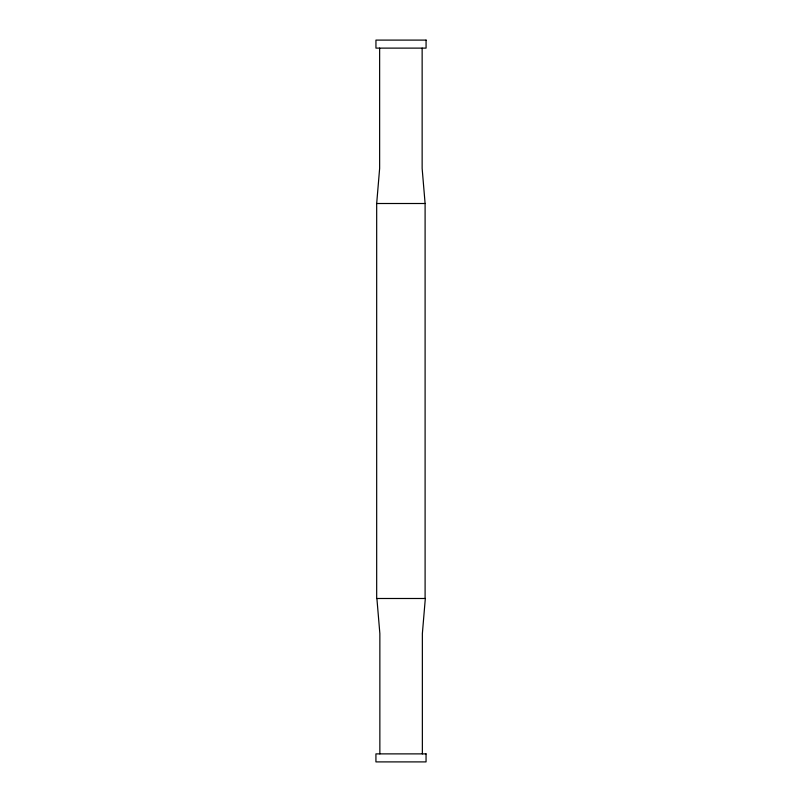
<?xml version="1.0" encoding="UTF-8"?>
<svg xmlns="http://www.w3.org/2000/svg" width="802" height="802" viewBox="0 0 802 802"><rect width="100%" height="100%" fill="white"/><g stroke="black" fill="none" stroke-linecap="round" stroke-linejoin="round"><path stroke-width="1.2" d="M422.363 753.88L422.363 633.58L425.321 598.492L376.679 598.492L376.679 203.507L379.637 168.42L379.637 48.12M376.679 203.507L425.1 203.507L425.1 598.492M425.1 203.507L422.143 168.42L422.143 48.12M376.9 598.492L379.857 633.58L379.857 753.88M426.073 40.1L375.948 40.1L375.948 48.12L426.073 48.12L426.073 40.1M426.052 753.88L375.927 753.88L375.927 761.9L426.052 761.9L426.052 753.88"/></g></svg>
